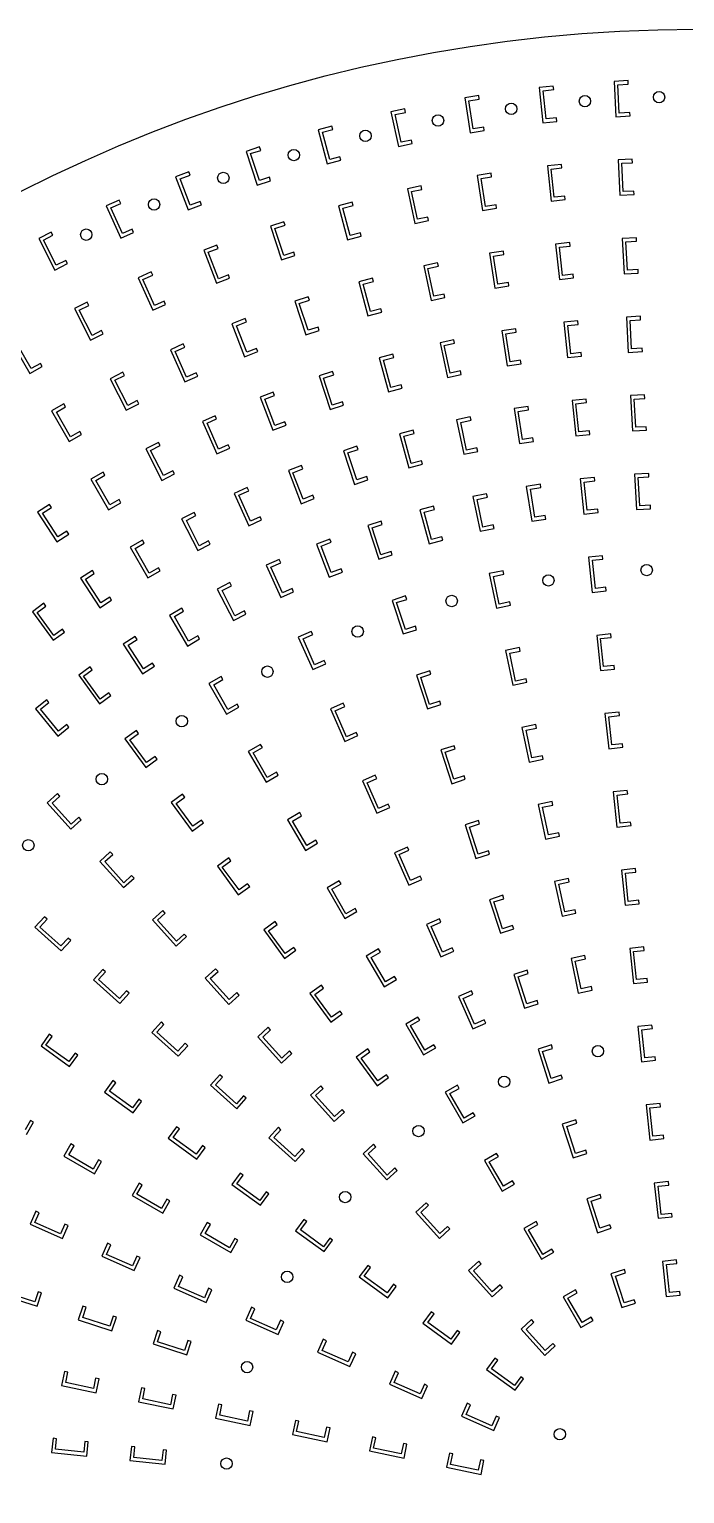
# Model space of a CAD drawing. Header units: inches. Extents: x 0.5 to 33.5, y 56.4 to 89.4.
# Drawn here: x 9.59 to 16.87, y 73.11 to 89.4 of the extents above; entities that cross this region are included whole.
import ezdxf

# ---------------------------------------------------------------- set-up
doc = ezdxf.new("R2010")
doc.units = ezdxf.units.IN
doc.layers.add('blue', color=5, linetype='CONTINUOUS')

msp = doc.modelspace()

# ---------------------------------------------------------------- linework, layer by layer
for p, q in [((15.411, 88.768), (15.255, 88.751)), ((15.416, 88.729), (15.411, 88.768)), ((16.244, 88.829), (16.087, 88.821)), ((16.087, 88.821), (16.107, 88.428)), ((16.128, 88.784), (16.246, 88.79)), ((16.145, 88.469), (16.128, 88.784)), ((16.246, 88.79), (16.244, 88.829)), ((14.583, 88.663), (14.428, 88.638)), ((14.428, 88.638), (14.489, 88.249)), ((14.473, 88.605), (14.589, 88.624)), ((14.522, 88.294), (14.473, 88.605)), ((14.589, 88.624), (14.583, 88.663)), ((15.255, 88.751), (15.296, 88.36)), ((15.298, 88.716), (15.416, 88.729)), ((15.331, 88.403), (15.298, 88.716)), ((13.761, 88.515), (13.607, 88.482)), ((13.607, 88.482), (13.689, 88.097)), ((13.654, 88.452), (13.77, 88.476)), ((13.72, 88.144), (13.654, 88.452)), ((13.77, 88.476), (13.761, 88.515)), ((16.107, 88.428), (16.265, 88.436)), ((16.263, 88.475), (16.145, 88.469)), ((16.265, 88.436), (16.263, 88.475)), ((12.949, 88.324), (12.797, 88.283)), ((12.797, 88.283), (12.898, 87.903)), ((12.845, 88.255), (12.959, 88.286)), ((12.959, 88.286), (12.949, 88.324)), ((14.489, 88.249), (14.645, 88.274)), ((14.639, 88.313), (14.522, 88.294)), ((14.645, 88.274), (14.639, 88.313)), ((15.296, 88.36), (15.453, 88.376)), ((15.448, 88.415), (15.331, 88.403)), ((15.453, 88.376), (15.448, 88.415)), ((12.926, 87.951), (12.845, 88.255)), ((13.689, 88.097), (13.843, 88.13)), ((13.835, 88.168), (13.72, 88.144)), ((13.843, 88.13), (13.835, 88.168)), ((12.147, 88.091), (11.997, 88.042)), ((11.997, 88.042), (12.119, 87.668)), ((12.047, 88.017), (12.159, 88.053)), ((12.144, 87.717), (12.047, 88.017)), ((12.159, 88.053), (12.147, 88.091)), ((13.04, 87.982), (12.926, 87.951)), ((13.051, 87.944), (13.04, 87.982)), ((16.29, 87.955), (16.133, 87.947)), ((16.133, 87.947), (16.153, 87.554)), ((16.292, 87.916), (16.29, 87.955)), ((11.359, 87.816), (11.212, 87.759)), ((11.373, 87.779), (11.359, 87.816)), ((12.898, 87.903), (13.051, 87.944)), ((14.72, 87.799), (14.564, 87.774)), ((14.726, 87.76), (14.72, 87.799)), ((15.503, 87.898), (15.346, 87.881)), ((15.346, 87.881), (15.387, 87.49)), ((15.39, 87.846), (15.507, 87.858)), ((15.422, 87.533), (15.39, 87.846)), ((15.507, 87.858), (15.503, 87.898)), ((16.174, 87.91), (16.292, 87.916)), ((16.19, 87.595), (16.174, 87.91)), ((11.212, 87.759), (11.353, 87.392)), ((11.263, 87.737), (11.373, 87.779)), ((11.375, 87.443), (11.263, 87.737)), ((12.119, 87.668), (12.269, 87.716)), ((12.257, 87.754), (12.144, 87.717)), ((12.269, 87.716), (12.257, 87.754)), ((13.943, 87.659), (13.789, 87.626)), ((13.789, 87.626), (13.871, 87.241)), ((13.836, 87.596), (13.952, 87.62)), ((13.952, 87.62), (13.943, 87.659)), ((14.564, 87.774), (14.626, 87.385)), ((14.61, 87.741), (14.726, 87.76)), ((14.659, 87.43), (14.61, 87.741)), ((10.586, 87.5), (10.442, 87.436)), ((10.494, 87.416), (10.602, 87.464)), ((10.602, 87.464), (10.586, 87.5)), ((11.486, 87.485), (11.375, 87.443)), ((11.5, 87.448), (11.486, 87.485)), ((13.175, 87.479), (13.023, 87.438)), ((13.185, 87.441), (13.175, 87.479)), ((13.902, 87.288), (13.836, 87.596)), ((15.387, 87.49), (15.544, 87.506)), ((15.54, 87.545), (15.422, 87.533)), ((15.544, 87.506), (15.54, 87.545)), ((16.153, 87.554), (16.31, 87.562)), ((16.308, 87.601), (16.19, 87.595)), ((16.31, 87.562), (16.308, 87.601)), ((10.442, 87.436), (10.602, 87.076)), ((10.622, 87.128), (10.494, 87.416)), ((11.353, 87.392), (11.5, 87.448)), ((13.023, 87.438), (13.125, 87.058)), ((13.071, 87.41), (13.185, 87.441)), ((13.153, 87.106), (13.071, 87.41)), ((14.017, 87.312), (13.902, 87.288)), ((14.025, 87.274), (14.017, 87.312)), ((14.626, 87.385), (14.782, 87.41)), ((14.775, 87.449), (14.659, 87.43)), ((14.782, 87.41), (14.775, 87.449)), ((9.83, 87.144), (9.69, 87.073)), ((9.848, 87.109), (9.83, 87.144)), ((10.602, 87.076), (10.746, 87.141)), ((10.73, 87.177), (10.622, 87.128)), ((10.746, 87.141), (10.73, 87.177)), ((12.417, 87.259), (12.268, 87.21)), ((12.268, 87.21), (12.389, 86.835)), ((12.317, 87.185), (12.43, 87.221)), ((12.415, 86.885), (12.317, 87.185)), ((12.43, 87.221), (12.417, 87.259)), ((13.267, 87.136), (13.153, 87.106)), ((13.277, 87.098), (13.267, 87.136)), ((13.871, 87.241), (14.025, 87.274)), ((9.69, 87.073), (9.869, 86.722)), ((9.743, 87.056), (9.848, 87.109)), ((9.886, 86.775), (9.743, 87.056)), ((11.672, 86.999), (11.525, 86.943)), ((11.686, 86.962), (11.672, 86.999)), ((13.125, 87.058), (13.277, 87.098)), ((15.594, 87.027), (15.438, 87.011)), ((15.438, 87.011), (15.479, 86.619)), ((15.481, 86.976), (15.598, 86.988)), ((15.514, 86.663), (15.481, 86.976)), ((15.598, 86.988), (15.594, 87.027)), ((16.336, 87.082), (16.178, 87.073)), ((16.178, 87.073), (16.199, 86.68)), ((16.22, 87.036), (16.338, 87.042)), ((16.236, 86.721), (16.22, 87.036)), ((16.338, 87.042), (16.336, 87.082)), ((9.991, 86.829), (9.886, 86.775)), ((10.009, 86.794), (9.991, 86.829)), ((11.525, 86.943), (11.666, 86.575)), ((11.576, 86.92), (11.686, 86.962)), ((11.689, 86.626), (11.576, 86.92)), ((12.389, 86.835), (12.539, 86.884)), ((12.527, 86.922), (12.415, 86.885)), ((12.539, 86.884), (12.527, 86.922)), ((14.857, 86.934), (14.701, 86.91)), ((14.701, 86.91), (14.763, 86.521)), ((14.746, 86.877), (14.863, 86.895)), ((14.796, 86.566), (14.746, 86.877)), ((14.863, 86.895), (14.857, 86.934)), ((9.869, 86.722), (10.009, 86.794)), ((10.942, 86.701), (10.798, 86.637)), ((10.85, 86.617), (10.958, 86.665)), ((10.958, 86.665), (10.942, 86.701)), ((11.799, 86.668), (11.689, 86.626)), ((11.813, 86.631), (11.799, 86.668)), ((14.125, 86.803), (13.971, 86.77)), ((13.971, 86.77), (14.053, 86.385)), ((14.018, 86.74), (14.134, 86.764)), ((14.083, 86.432), (14.018, 86.74)), ((14.134, 86.764), (14.125, 86.803)), ((15.631, 86.675), (15.514, 86.663)), ((15.635, 86.636), (15.631, 86.675)), ((16.199, 86.68), (16.356, 86.688)), ((16.354, 86.728), (16.236, 86.721)), ((16.356, 86.688), (16.354, 86.728)), ((10.798, 86.637), (10.958, 86.277)), ((10.978, 86.329), (10.85, 86.617)), ((11.666, 86.575), (11.813, 86.631)), ((13.402, 86.633), (13.25, 86.593)), ((13.25, 86.593), (13.351, 86.212)), ((13.298, 86.565), (13.412, 86.595)), ((13.379, 86.261), (13.298, 86.565)), ((13.412, 86.595), (13.402, 86.633)), ((14.763, 86.521), (14.918, 86.546)), ((14.912, 86.584), (14.796, 86.566)), ((14.918, 86.546), (14.912, 86.584)), ((15.479, 86.619), (15.635, 86.636)), ((10.228, 86.365), (10.087, 86.293)), ((10.14, 86.276), (10.246, 86.33)), ((10.246, 86.33), (10.228, 86.365)), ((10.958, 86.277), (11.102, 86.341)), ((11.086, 86.377), (10.978, 86.329)), ((11.102, 86.341), (11.086, 86.377)), ((12.688, 86.426), (12.538, 86.378)), ((12.538, 86.378), (12.66, 86.003)), ((12.588, 86.352), (12.7, 86.389)), ((12.685, 86.053), (12.588, 86.352)), ((12.7, 86.389), (12.688, 86.426)), ((14.053, 86.385), (14.207, 86.418)), ((14.199, 86.456), (14.083, 86.432)), ((14.207, 86.418), (14.199, 86.456)), ((10.087, 86.293), (10.266, 85.943)), ((10.283, 85.996), (10.14, 86.276)), ((11.986, 86.182), (11.839, 86.126)), ((12, 86.145), (11.986, 86.182)), ((13.351, 86.212), (13.504, 86.253)), ((13.493, 86.291), (13.379, 86.261)), ((13.504, 86.253), (13.493, 86.291)), ((15.686, 86.157), (15.529, 86.141)), ((15.69, 86.118), (15.686, 86.157)), ((16.381, 86.208), (16.224, 86.199)), ((16.224, 86.199), (16.245, 85.806)), ((16.266, 86.162), (16.383, 86.168)), ((16.282, 85.848), (16.266, 86.162)), ((16.383, 86.168), (16.381, 86.208)), ((10.266, 85.943), (10.406, 86.014)), ((10.389, 86.049), (10.283, 85.996)), ((10.406, 86.014), (10.389, 86.049)), ((11.839, 86.126), (11.98, 85.758)), ((11.89, 86.103), (12, 86.145)), ((12.003, 85.809), (11.89, 86.103)), ((12.66, 86.003), (12.809, 86.052)), ((12.797, 86.089), (12.685, 86.053)), ((12.809, 86.052), (12.797, 86.089)), ((14.994, 86.07), (14.838, 86.046)), ((14.838, 86.046), (14.9, 85.657)), ((14.883, 86.013), (15, 86.031)), ((14.933, 85.702), (14.883, 86.013)), ((15, 86.031), (14.994, 86.07)), ((15.529, 86.141), (15.57, 85.749)), ((15.572, 86.106), (15.69, 86.118)), ((15.605, 85.792), (15.572, 86.106)), ((9.396, 85.913), (9.593, 85.572)), ((9.607, 85.626), (9.45, 85.899)), ((11.298, 85.901), (11.154, 85.837)), ((11.154, 85.837), (11.314, 85.478)), ((11.206, 85.817), (11.314, 85.866)), ((11.314, 85.866), (11.298, 85.901)), ((12.113, 85.851), (12.003, 85.809)), ((12.127, 85.815), (12.113, 85.851)), ((14.307, 85.947), (14.153, 85.914)), ((14.153, 85.914), (14.235, 85.529)), ((14.2, 85.884), (14.315, 85.909)), ((14.265, 85.576), (14.2, 85.884)), ((14.315, 85.909), (14.307, 85.947)), ((16.4, 85.854), (16.282, 85.848)), ((16.402, 85.815), (16.4, 85.854)), ((9.709, 85.685), (9.607, 85.626)), ((9.729, 85.651), (9.709, 85.685)), ((11.334, 85.53), (11.206, 85.817)), ((11.98, 85.758), (12.127, 85.815)), ((13.628, 85.788), (13.476, 85.748)), ((13.476, 85.748), (13.578, 85.367)), ((13.524, 85.72), (13.638, 85.75)), ((13.606, 85.415), (13.524, 85.72)), ((13.638, 85.75), (13.628, 85.788)), ((14.9, 85.657), (15.055, 85.681)), ((15.049, 85.72), (14.933, 85.702)), ((15.055, 85.681), (15.049, 85.72)), ((15.57, 85.749), (15.727, 85.766)), ((15.723, 85.805), (15.605, 85.792)), ((15.727, 85.766), (15.723, 85.805)), ((16.245, 85.806), (16.402, 85.815)), ((9.593, 85.572), (9.729, 85.651)), ((10.625, 85.585), (10.485, 85.514)), ((10.485, 85.514), (10.663, 85.163)), ((10.538, 85.497), (10.643, 85.55)), ((10.643, 85.55), (10.625, 85.585)), ((11.314, 85.478), (11.458, 85.542)), ((11.442, 85.578), (11.334, 85.53)), ((11.458, 85.542), (11.442, 85.578)), ((12.958, 85.594), (12.808, 85.546)), ((12.808, 85.546), (12.93, 85.171)), ((12.858, 85.52), (12.97, 85.557)), ((12.955, 85.221), (12.858, 85.52)), ((12.97, 85.557), (12.958, 85.594)), ((14.235, 85.529), (14.389, 85.562)), ((14.381, 85.601), (14.265, 85.576)), ((14.389, 85.562), (14.381, 85.601)), ((10.681, 85.216), (10.538, 85.497)), ((12.299, 85.365), (12.152, 85.309)), ((12.313, 85.328), (12.299, 85.365)), ((13.578, 85.367), (13.73, 85.408)), ((13.72, 85.446), (13.606, 85.415)), ((13.73, 85.408), (13.72, 85.446)), ((9.97, 85.234), (9.833, 85.155)), ((9.887, 85.141), (9.989, 85.2)), ((9.989, 85.2), (9.97, 85.234)), ((10.663, 85.163), (10.804, 85.234)), ((10.786, 85.27), (10.681, 85.216)), ((10.804, 85.234), (10.786, 85.27)), ((12.152, 85.309), (12.293, 84.941)), ((12.203, 85.286), (12.313, 85.328)), ((12.316, 84.992), (12.203, 85.286)), ((12.93, 85.171), (13.08, 85.22)), ((13.068, 85.257), (12.955, 85.221)), ((13.08, 85.22), (13.068, 85.257)), ((15.131, 85.206), (14.975, 85.181)), ((14.975, 85.181), (15.037, 84.792)), ((15.137, 85.167), (15.131, 85.206)), ((15.777, 85.287), (15.621, 85.27)), ((15.621, 85.27), (15.662, 84.879)), ((15.664, 85.235), (15.781, 85.248)), ((15.697, 84.922), (15.664, 85.235)), ((15.781, 85.248), (15.777, 85.287)), ((16.427, 85.334), (16.27, 85.326)), ((16.27, 85.326), (16.291, 84.933)), ((16.311, 85.288), (16.429, 85.295)), ((16.328, 84.974), (16.311, 85.288)), ((16.429, 85.295), (16.427, 85.334)), ((9.833, 85.155), (10.03, 84.815)), ((10.045, 84.868), (9.887, 85.141)), ((11.653, 85.102), (11.51, 85.038)), ((11.51, 85.038), (11.67, 84.678)), ((11.562, 85.018), (11.669, 85.066)), ((11.69, 84.73), (11.562, 85.018)), ((11.669, 85.066), (11.653, 85.102)), ((12.426, 85.034), (12.316, 84.992)), ((12.44, 84.998), (12.426, 85.034)), ((14.489, 85.091), (14.335, 85.058)), ((14.335, 85.058), (14.417, 84.673)), ((14.382, 85.028), (14.497, 85.053)), ((14.447, 84.72), (14.382, 85.028)), ((14.497, 85.053), (14.489, 85.091)), ((15.02, 85.149), (15.137, 85.167)), ((15.069, 84.837), (15.02, 85.149)), ((10.03, 84.815), (10.167, 84.893)), ((10.147, 84.927), (10.045, 84.868)), ((10.167, 84.893), (10.147, 84.927)), ((12.293, 84.941), (12.44, 84.998)), ((13.855, 84.943), (13.702, 84.902)), ((13.702, 84.902), (13.804, 84.522)), ((13.751, 84.875), (13.865, 84.905)), ((13.832, 84.57), (13.751, 84.875)), ((13.865, 84.905), (13.855, 84.943)), ((15.186, 84.856), (15.069, 84.837)), ((15.192, 84.817), (15.186, 84.856)), ((15.662, 84.879), (15.818, 84.895)), ((15.814, 84.935), (15.697, 84.922)), ((15.818, 84.895), (15.814, 84.935)), ((16.291, 84.933), (16.448, 84.941)), ((16.446, 84.98), (16.328, 84.974)), ((16.448, 84.941), (16.446, 84.98)), ((11.022, 84.806), (10.882, 84.734)), ((10.882, 84.734), (11.061, 84.383)), ((10.935, 84.717), (11.04, 84.771)), ((11.078, 84.436), (10.935, 84.717)), ((11.04, 84.771), (11.022, 84.806)), ((11.67, 84.678), (11.814, 84.742)), ((11.798, 84.778), (11.69, 84.73)), ((11.814, 84.742), (11.798, 84.778)), ((13.229, 84.762), (13.079, 84.713)), ((13.079, 84.713), (13.2, 84.339)), ((13.128, 84.688), (13.241, 84.725)), ((13.226, 84.389), (13.128, 84.688)), ((13.241, 84.725), (13.229, 84.762)), ((14.417, 84.673), (14.571, 84.706)), ((14.563, 84.745), (14.447, 84.72)), ((14.571, 84.706), (14.563, 84.745)), ((15.037, 84.792), (15.192, 84.817)), ((12.613, 84.548), (12.466, 84.492)), ((12.627, 84.512), (12.613, 84.548)), ((13.804, 84.522), (13.956, 84.563)), ((13.946, 84.601), (13.832, 84.57)), ((13.956, 84.563), (13.946, 84.601)), ((10.407, 84.476), (10.271, 84.398)), ((10.271, 84.398), (10.468, 84.057)), ((10.325, 84.383), (10.427, 84.442)), ((10.482, 84.111), (10.325, 84.383)), ((10.427, 84.442), (10.407, 84.476)), ((11.061, 84.383), (11.201, 84.455)), ((11.183, 84.49), (11.078, 84.436)), ((11.201, 84.455), (11.183, 84.49)), ((12.466, 84.492), (12.607, 84.124)), ((12.517, 84.469), (12.627, 84.512)), ((12.63, 84.175), (12.517, 84.469)), ((13.2, 84.339), (13.35, 84.388)), ((13.338, 84.425), (13.226, 84.389)), ((13.35, 84.388), (13.338, 84.425)), ((15.869, 84.417), (15.712, 84.4)), ((15.712, 84.4), (15.753, 84.009)), ((15.755, 84.365), (15.873, 84.378)), ((15.788, 84.052), (15.755, 84.365)), ((15.873, 84.378), (15.869, 84.417)), ((16.473, 84.46), (16.316, 84.452)), ((16.316, 84.452), (16.336, 84.059)), ((16.357, 84.415), (16.475, 84.421)), ((16.374, 84.1), (16.357, 84.415)), ((16.475, 84.421), (16.473, 84.46)), ((12.009, 84.303), (11.865, 84.239)), ((11.865, 84.239), (12.026, 83.879)), ((11.917, 84.219), (12.025, 84.267)), ((12.046, 83.931), (11.917, 84.219)), ((12.025, 84.267), (12.009, 84.303)), ((12.74, 84.218), (12.63, 84.175)), ((12.754, 84.181), (12.74, 84.218)), ((14.671, 84.235), (14.517, 84.203)), ((14.517, 84.203), (14.599, 83.818)), ((14.679, 84.197), (14.671, 84.235)), ((15.268, 84.342), (15.112, 84.317)), ((15.112, 84.317), (15.174, 83.928)), ((15.157, 84.284), (15.274, 84.303)), ((15.206, 83.973), (15.157, 84.284)), ((15.274, 84.303), (15.268, 84.342)), ((9.81, 84.116), (9.678, 84.03)), ((9.733, 84.018), (9.832, 84.083)), ((9.832, 84.083), (9.81, 84.116)), ((10.468, 84.057), (10.604, 84.135)), ((10.584, 84.17), (10.482, 84.111)), ((10.604, 84.135), (10.584, 84.17)), ((12.607, 84.124), (12.754, 84.181)), ((14.081, 84.098), (13.929, 84.057)), ((13.929, 84.057), (14.031, 83.677)), ((13.977, 84.029), (14.091, 84.06)), ((14.091, 84.06), (14.081, 84.098)), ((14.564, 84.172), (14.679, 84.197)), ((14.629, 83.864), (14.564, 84.172)), ((15.906, 84.064), (15.788, 84.052)), ((15.91, 84.025), (15.906, 84.064)), ((16.336, 84.059), (16.494, 84.067)), ((16.492, 84.106), (16.374, 84.1)), ((16.494, 84.067), (16.492, 84.106)), ((9.678, 84.03), (9.893, 83.7)), ((9.904, 83.754), (9.733, 84.018)), ((11.419, 84.026), (11.279, 83.954)), ((11.279, 83.954), (11.458, 83.604)), ((11.332, 83.937), (11.437, 83.991)), ((11.475, 83.657), (11.332, 83.937)), ((11.437, 83.991), (11.419, 84.026)), ((12.026, 83.879), (12.169, 83.943)), ((12.153, 83.979), (12.046, 83.931)), ((12.169, 83.943), (12.153, 83.979)), ((13.499, 83.93), (13.349, 83.881)), ((13.349, 83.881), (13.471, 83.507)), ((13.399, 83.856), (13.511, 83.892)), ((13.511, 83.892), (13.499, 83.93)), ((14.059, 83.725), (13.977, 84.029)), ((14.745, 83.889), (14.629, 83.864)), ((14.753, 83.85), (14.745, 83.889)), ((15.174, 83.928), (15.329, 83.953)), ((15.323, 83.992), (15.206, 83.973)), ((15.329, 83.953), (15.323, 83.992)), ((15.753, 84.009), (15.91, 84.025)), ((9.893, 83.7), (10.025, 83.785)), ((10.003, 83.818), (9.904, 83.754)), ((10.025, 83.785), (10.003, 83.818)), ((10.845, 83.719), (10.708, 83.64)), ((10.864, 83.685), (10.845, 83.719)), ((12.927, 83.731), (12.78, 83.675)), ((12.941, 83.695), (12.927, 83.731)), ((13.496, 83.556), (13.399, 83.856)), ((14.031, 83.677), (14.183, 83.718)), ((14.173, 83.756), (14.059, 83.725)), ((14.183, 83.718), (14.173, 83.756)), ((14.599, 83.818), (14.753, 83.85)), ((10.708, 83.64), (10.905, 83.299)), ((10.762, 83.626), (10.864, 83.685)), ((10.92, 83.353), (10.762, 83.626)), ((11.458, 83.604), (11.598, 83.675)), ((11.58, 83.71), (11.475, 83.657)), ((11.598, 83.675), (11.58, 83.71)), ((12.78, 83.675), (12.921, 83.307)), ((12.83, 83.652), (12.941, 83.695)), ((12.943, 83.358), (12.83, 83.652)), ((13.471, 83.507), (13.621, 83.555)), ((13.608, 83.593), (13.496, 83.556)), ((13.621, 83.555), (13.608, 83.593)), ((11.022, 83.412), (10.92, 83.353)), ((11.042, 83.378), (11.022, 83.412)), ((12.365, 83.503), (12.221, 83.439)), ((12.221, 83.439), (12.382, 83.08)), ((12.273, 83.419), (12.381, 83.467)), ((12.401, 83.132), (12.273, 83.419)), ((12.381, 83.467), (12.365, 83.503)), ((13.054, 83.401), (12.943, 83.358)), ((13.068, 83.364), (13.054, 83.401)), ((15.96, 83.546), (15.804, 83.53)), ((15.804, 83.53), (15.845, 83.138)), ((15.847, 83.495), (15.964, 83.507)), ((15.88, 83.182), (15.847, 83.495)), ((15.964, 83.507), (15.96, 83.546)), ((10.287, 83.382), (10.155, 83.296)), ((10.155, 83.296), (10.369, 82.966)), ((10.209, 83.284), (10.308, 83.349)), ((10.381, 83.02), (10.209, 83.284)), ((10.308, 83.349), (10.287, 83.382)), ((10.905, 83.299), (11.042, 83.378)), ((11.817, 83.246), (11.676, 83.175)), ((11.835, 83.211), (11.817, 83.246)), ((12.921, 83.307), (13.068, 83.364)), ((14.853, 83.379), (14.699, 83.347)), ((14.699, 83.347), (14.781, 82.962)), ((14.746, 83.316), (14.861, 83.341)), ((14.811, 83.008), (14.746, 83.316)), ((14.861, 83.341), (14.853, 83.379)), ((10.48, 83.085), (10.381, 83.02)), ((10.501, 83.052), (10.48, 83.085)), ((11.676, 83.175), (11.855, 82.824)), ((11.729, 83.158), (11.835, 83.211)), ((11.872, 82.877), (11.729, 83.158)), ((12.382, 83.08), (12.525, 83.144)), ((12.509, 83.18), (12.401, 83.132)), ((12.525, 83.144), (12.509, 83.18)), ((13.769, 83.098), (13.62, 83.049)), ((13.669, 83.024), (13.782, 83.06)), ((13.782, 83.06), (13.769, 83.098)), ((15.845, 83.138), (16.001, 83.155)), ((15.997, 83.194), (15.88, 83.182)), ((16.001, 83.155), (15.997, 83.194)), ((9.748, 83.016), (9.62, 82.923)), ((9.62, 82.923), (9.852, 82.605)), ((9.675, 82.915), (9.771, 82.984)), ((9.86, 82.66), (9.675, 82.915)), ((9.771, 82.984), (9.748, 83.016)), ((10.369, 82.966), (10.501, 83.052)), ((11.282, 82.961), (11.146, 82.882)), ((11.2, 82.868), (11.302, 82.927)), ((11.302, 82.927), (11.282, 82.961)), ((11.978, 82.931), (11.872, 82.877)), ((11.995, 82.896), (11.978, 82.931)), ((13.62, 83.049), (13.741, 82.675)), ((13.767, 82.724), (13.669, 83.024)), ((14.781, 82.962), (14.935, 82.994)), ((14.927, 83.033), (14.811, 83.008)), ((14.935, 82.994), (14.927, 83.033)), ((11.146, 82.882), (11.343, 82.541)), ((11.357, 82.595), (11.2, 82.868)), ((11.855, 82.824), (11.995, 82.896)), ((13.879, 82.761), (13.767, 82.724)), ((13.891, 82.723), (13.879, 82.761)), ((9.852, 82.605), (9.979, 82.697)), ((9.956, 82.729), (9.86, 82.66)), ((9.979, 82.697), (9.956, 82.729)), ((10.764, 82.648), (10.631, 82.562)), ((10.686, 82.551), (10.785, 82.615)), ((10.785, 82.615), (10.764, 82.648)), ((11.343, 82.541), (11.479, 82.62)), ((11.459, 82.654), (11.357, 82.595)), ((11.479, 82.62), (11.459, 82.654)), ((12.721, 82.704), (12.577, 82.64)), ((12.577, 82.64), (12.737, 82.28)), ((12.629, 82.62), (12.737, 82.668)), ((12.757, 82.332), (12.629, 82.62)), ((12.737, 82.668), (12.721, 82.704)), ((13.741, 82.675), (13.891, 82.723)), ((16.052, 82.676), (15.895, 82.66)), ((15.895, 82.66), (15.936, 82.268)), ((15.938, 82.625), (16.056, 82.637)), ((15.971, 82.312), (15.938, 82.625)), ((16.056, 82.637), (16.052, 82.676)), ((10.631, 82.562), (10.846, 82.232)), ((10.857, 82.286), (10.686, 82.551)), ((15.035, 82.524), (14.881, 82.491)), ((14.881, 82.491), (14.963, 82.106)), ((14.928, 82.461), (15.043, 82.485)), ((14.993, 82.152), (14.928, 82.461)), ((15.043, 82.485), (15.035, 82.524)), ((10.262, 82.308), (10.135, 82.216)), ((10.19, 82.207), (10.285, 82.276)), ((10.285, 82.276), (10.262, 82.308)), ((10.846, 82.232), (10.978, 82.318)), ((10.957, 82.351), (10.857, 82.286)), ((10.978, 82.318), (10.957, 82.351)), ((12.737, 82.28), (12.881, 82.344)), ((12.865, 82.38), (12.757, 82.332)), ((12.881, 82.344), (12.865, 82.38)), ((14.04, 82.265), (13.89, 82.217)), ((14.052, 82.228), (14.04, 82.265)), ((15.936, 82.268), (16.093, 82.285)), ((16.089, 82.324), (15.971, 82.312)), ((16.093, 82.285), (16.089, 82.324)), ((10.135, 82.216), (10.366, 81.897)), ((10.375, 81.952), (10.19, 82.207)), ((11.72, 82.203), (11.583, 82.124)), ((11.583, 82.124), (11.78, 81.783)), ((11.637, 82.11), (11.739, 82.169)), ((11.795, 81.837), (11.637, 82.11)), ((11.739, 82.169), (11.72, 82.203)), ((13.89, 82.217), (14.012, 81.842)), ((13.94, 82.192), (14.052, 82.228)), ((14.037, 81.892), (13.94, 82.192)), ((14.963, 82.106), (15.117, 82.138)), ((15.109, 82.177), (14.993, 82.152)), ((15.117, 82.138), (15.109, 82.177)), ((9.779, 81.943), (9.656, 81.843)), ((9.804, 81.912), (9.779, 81.943)), ((10.366, 81.897), (10.493, 81.99)), ((10.47, 82.021), (10.375, 81.952)), ((10.493, 81.99), (10.47, 82.021)), ((14.149, 81.928), (14.037, 81.892)), ((14.161, 81.891), (14.149, 81.928)), ((9.656, 81.843), (9.904, 81.538)), ((9.712, 81.838), (9.804, 81.912)), ((9.91, 81.593), (9.712, 81.838)), ((11.78, 81.783), (11.917, 81.862)), ((11.897, 81.896), (11.795, 81.837)), ((11.917, 81.862), (11.897, 81.896)), ((13.077, 81.905), (12.933, 81.841)), ((12.933, 81.841), (13.093, 81.481)), ((12.985, 81.821), (13.093, 81.869)), ((13.113, 81.533), (12.985, 81.821)), ((13.093, 81.869), (13.077, 81.905)), ((14.012, 81.842), (14.161, 81.891)), ((16.143, 81.806), (15.986, 81.79)), ((15.986, 81.79), (16.028, 81.398)), ((16.03, 81.755), (16.147, 81.767)), ((16.147, 81.767), (16.143, 81.806)), ((9.904, 81.538), (10.027, 81.637)), ((10.002, 81.667), (9.91, 81.593)), ((10.027, 81.637), (10.002, 81.667)), ((10.776, 81.6), (10.649, 81.508)), ((10.799, 81.568), (10.776, 81.6)), ((15.217, 81.668), (15.063, 81.635)), ((15.063, 81.635), (15.145, 81.25)), ((15.11, 81.605), (15.225, 81.629)), ((15.175, 81.297), (15.11, 81.605)), ((15.225, 81.629), (15.217, 81.668)), ((16.063, 81.441), (16.03, 81.755)), ((10.649, 81.508), (10.88, 81.189)), ((10.704, 81.499), (10.799, 81.568)), ((10.889, 81.244), (10.704, 81.499)), ((12.157, 81.445), (12.021, 81.367)), ((12.177, 81.411), (12.157, 81.445)), ((13.093, 81.481), (13.237, 81.545)), ((13.221, 81.581), (13.113, 81.533)), ((13.237, 81.545), (13.221, 81.581)), ((14.31, 81.433), (14.16, 81.385)), ((14.322, 81.396), (14.31, 81.433)), ((16.18, 81.454), (16.063, 81.441)), ((16.184, 81.415), (16.18, 81.454)), ((10.88, 81.189), (11.008, 81.282)), ((10.985, 81.314), (10.889, 81.244)), ((11.008, 81.282), (10.985, 81.314)), ((12.021, 81.367), (12.218, 81.026)), ((12.075, 81.352), (12.177, 81.411)), ((12.232, 81.079), (12.075, 81.352)), ((14.16, 81.385), (14.282, 81.01)), ((14.21, 81.359), (14.322, 81.396)), ((14.307, 81.06), (14.21, 81.359)), ((15.145, 81.25), (15.299, 81.283)), ((15.291, 81.321), (15.175, 81.297)), ((15.299, 81.283), (15.291, 81.321)), ((16.028, 81.398), (16.184, 81.415)), ((12.334, 81.138), (12.232, 81.079)), ((12.354, 81.104), (12.334, 81.138)), ((13.433, 81.105), (13.289, 81.041)), ((13.449, 81.069), (13.433, 81.105)), ((12.218, 81.026), (12.354, 81.104)), ((13.289, 81.041), (13.449, 80.682)), ((13.341, 81.021), (13.449, 81.069)), ((13.469, 80.734), (13.341, 81.021)), ((14.282, 81.01), (14.432, 81.059)), ((14.42, 81.096), (14.307, 81.06)), ((14.432, 81.059), (14.42, 81.096)), ((9.901, 80.902), (9.784, 80.797)), ((9.784, 80.797), (10.047, 80.504)), ((9.839, 80.794), (9.927, 80.873)), ((10.05, 80.56), (9.839, 80.794)), ((9.927, 80.873), (9.901, 80.902)), ((11.291, 80.892), (11.163, 80.8)), ((11.163, 80.8), (11.395, 80.481)), ((11.218, 80.791), (11.314, 80.86)), ((11.403, 80.536), (11.218, 80.791)), ((11.314, 80.86), (11.291, 80.892)), ((13.577, 80.782), (13.469, 80.734)), ((13.593, 80.746), (13.577, 80.782)), ((15.399, 80.812), (15.245, 80.779)), ((15.407, 80.773), (15.399, 80.812)), ((16.235, 80.936), (16.078, 80.919)), ((16.078, 80.919), (16.119, 80.528)), ((16.121, 80.884), (16.239, 80.897)), ((16.154, 80.571), (16.121, 80.884)), ((16.239, 80.897), (16.235, 80.936)), ((10.138, 80.639), (10.05, 80.56)), ((10.164, 80.609), (10.138, 80.639)), ((12.595, 80.688), (12.458, 80.609)), ((12.512, 80.594), (12.614, 80.653)), ((12.614, 80.653), (12.595, 80.688)), ((13.449, 80.682), (13.593, 80.746)), ((15.245, 80.779), (15.327, 80.394)), ((15.291, 80.749), (15.407, 80.773)), ((15.357, 80.441), (15.291, 80.749)), ((10.047, 80.504), (10.164, 80.609)), ((11.395, 80.481), (11.522, 80.574)), ((11.499, 80.606), (11.403, 80.536)), ((11.522, 80.574), (11.499, 80.606)), ((12.458, 80.609), (12.655, 80.268)), ((12.67, 80.322), (12.512, 80.594)), ((14.581, 80.601), (14.431, 80.552)), ((14.431, 80.552), (14.552, 80.178)), ((14.48, 80.527), (14.593, 80.564)), ((14.578, 80.228), (14.48, 80.527)), ((14.593, 80.564), (14.581, 80.601)), ((15.472, 80.465), (15.357, 80.441)), ((15.481, 80.427), (15.472, 80.465)), ((16.119, 80.528), (16.276, 80.544)), ((16.272, 80.583), (16.154, 80.571)), ((16.276, 80.544), (16.272, 80.583)), ((12.655, 80.268), (12.792, 80.347)), ((12.772, 80.381), (12.67, 80.322)), ((12.792, 80.347), (12.772, 80.381)), ((13.789, 80.306), (13.645, 80.242)), ((13.805, 80.27), (13.789, 80.306)), ((15.327, 80.394), (15.481, 80.427)), ((10.486, 80.252), (10.369, 80.146)), ((10.369, 80.146), (10.633, 79.854)), ((10.425, 80.143), (10.513, 80.222)), ((10.636, 79.909), (10.425, 80.143)), ((10.513, 80.222), (10.486, 80.252)), ((11.805, 80.184), (11.677, 80.092)), ((11.732, 80.083), (11.828, 80.153)), ((11.828, 80.153), (11.805, 80.184)), ((13.645, 80.242), (13.805, 79.882)), ((13.697, 80.222), (13.805, 80.27)), ((13.825, 79.934), (13.697, 80.222)), ((14.552, 80.178), (14.702, 80.227)), ((14.69, 80.264), (14.578, 80.228)), ((14.702, 80.227), (14.69, 80.264)), ((10.724, 79.988), (10.636, 79.909)), ((10.75, 79.959), (10.724, 79.988)), ((11.677, 80.092), (11.909, 79.773)), ((11.918, 79.828), (11.732, 80.083)), ((13.933, 79.982), (13.825, 79.934)), ((13.949, 79.946), (13.933, 79.982)), ((16.326, 80.066), (16.169, 80.049)), ((16.169, 80.049), (16.211, 79.658)), ((16.213, 80.014), (16.33, 80.027)), ((16.246, 79.701), (16.213, 80.014)), ((16.33, 80.027), (16.326, 80.066)), ((10.633, 79.854), (10.75, 79.959)), ((11.909, 79.773), (12.036, 79.866)), ((12.013, 79.898), (11.918, 79.828)), ((12.036, 79.866), (12.013, 79.898)), ((13.032, 79.93), (12.896, 79.851)), ((12.896, 79.851), (13.093, 79.51)), ((12.95, 79.837), (13.052, 79.896)), ((13.107, 79.564), (12.95, 79.837)), ((13.052, 79.896), (13.032, 79.93)), ((13.805, 79.882), (13.949, 79.946)), ((15.581, 79.956), (15.427, 79.923)), ((15.427, 79.923), (15.509, 79.538)), ((15.473, 79.893), (15.589, 79.917)), ((15.539, 79.585), (15.473, 79.893)), ((15.589, 79.917), (15.581, 79.956)), ((14.851, 79.769), (14.701, 79.72)), ((14.701, 79.72), (14.823, 79.346)), ((14.751, 79.695), (14.863, 79.731)), ((14.848, 79.395), (14.751, 79.695)), ((14.863, 79.731), (14.851, 79.769)), ((16.211, 79.658), (16.367, 79.674)), ((16.363, 79.713), (16.246, 79.701)), ((16.367, 79.674), (16.363, 79.713)), ((9.754, 79.531), (9.648, 79.414)), ((9.704, 79.416), (9.783, 79.504)), ((9.783, 79.504), (9.754, 79.531)), ((11.072, 79.601), (10.955, 79.496)), ((10.955, 79.496), (11.218, 79.204)), ((11.01, 79.493), (11.098, 79.572)), ((11.221, 79.259), (11.01, 79.493)), ((11.098, 79.572), (11.072, 79.601)), ((12.319, 79.477), (12.192, 79.384)), ((12.342, 79.445), (12.319, 79.477)), ((13.093, 79.51), (13.229, 79.589)), ((13.209, 79.623), (13.107, 79.564)), ((13.229, 79.589), (13.209, 79.623)), ((14.145, 79.507), (14.001, 79.443)), ((14.161, 79.471), (14.145, 79.507)), ((15.509, 79.538), (15.663, 79.571)), ((15.654, 79.609), (15.539, 79.585)), ((15.663, 79.571), (15.654, 79.609)), ((9.648, 79.414), (9.941, 79.15)), ((9.938, 79.206), (9.704, 79.416)), ((11.309, 79.338), (11.221, 79.259)), ((11.335, 79.309), (11.309, 79.338)), ((12.192, 79.384), (12.423, 79.065)), ((12.247, 79.375), (12.342, 79.445)), ((12.432, 79.12), (12.247, 79.375)), ((14.001, 79.443), (14.161, 79.083)), ((14.053, 79.423), (14.161, 79.471)), ((14.181, 79.135), (14.053, 79.423)), ((14.823, 79.346), (14.973, 79.395)), ((14.96, 79.432), (14.848, 79.395)), ((14.973, 79.395), (14.96, 79.432)), ((10.017, 79.294), (9.938, 79.206)), ((9.941, 79.15), (10.046, 79.267)), ((10.046, 79.267), (10.017, 79.294)), ((11.218, 79.204), (11.335, 79.309)), ((12.423, 79.065), (12.551, 79.158)), ((12.527, 79.19), (12.432, 79.12)), ((12.551, 79.158), (12.527, 79.19)), ((13.47, 79.172), (13.333, 79.093)), ((13.489, 79.138), (13.47, 79.172)), ((14.289, 79.183), (14.181, 79.135)), ((14.305, 79.147), (14.289, 79.183)), ((16.417, 79.195), (16.261, 79.179)), ((16.261, 79.179), (16.302, 78.787)), ((16.304, 79.144), (16.422, 79.156)), ((16.422, 79.156), (16.417, 79.195)), ((13.333, 79.093), (13.53, 78.752)), ((13.387, 79.079), (13.489, 79.138)), ((13.545, 78.806), (13.387, 79.079)), ((14.161, 79.083), (14.305, 79.147)), ((15.763, 79.1), (15.609, 79.067)), ((15.609, 79.067), (15.69, 78.682)), ((15.655, 79.037), (15.771, 79.062)), ((15.721, 78.729), (15.655, 79.037)), ((15.771, 79.062), (15.763, 79.1)), ((16.337, 78.831), (16.304, 79.144)), ((10.404, 78.945), (10.299, 78.828)), ((10.299, 78.828), (10.591, 78.565)), ((10.354, 78.831), (10.433, 78.919)), ((10.588, 78.62), (10.354, 78.831)), ((10.433, 78.919), (10.404, 78.945)), ((11.657, 78.951), (11.54, 78.846)), ((11.54, 78.846), (11.804, 78.553)), ((11.596, 78.843), (11.684, 78.922)), ((11.807, 78.609), (11.596, 78.843)), ((11.684, 78.922), (11.657, 78.951)), ((13.53, 78.752), (13.667, 78.831)), ((13.647, 78.865), (13.545, 78.806)), ((13.667, 78.831), (13.647, 78.865)), ((15.121, 78.937), (14.972, 78.888)), ((14.972, 78.888), (15.093, 78.514)), ((15.021, 78.863), (15.133, 78.899)), ((15.118, 78.563), (15.021, 78.863)), ((15.133, 78.899), (15.121, 78.937)), ((16.455, 78.843), (16.337, 78.831)), ((16.459, 78.804), (16.455, 78.843)), ((10.667, 78.708), (10.588, 78.62)), ((10.591, 78.565), (10.696, 78.682)), ((10.696, 78.682), (10.667, 78.708)), ((11.894, 78.688), (11.807, 78.609)), ((11.921, 78.659), (11.894, 78.688)), ((12.833, 78.769), (12.706, 78.676)), ((12.706, 78.676), (12.938, 78.358)), ((12.761, 78.667), (12.857, 78.737)), ((12.946, 78.413), (12.761, 78.667)), ((12.857, 78.737), (12.833, 78.769)), ((14.501, 78.707), (14.357, 78.643)), ((14.409, 78.623), (14.517, 78.671)), ((14.517, 78.671), (14.501, 78.707)), ((15.69, 78.682), (15.844, 78.715)), ((15.836, 78.753), (15.721, 78.729)), ((15.844, 78.715), (15.836, 78.753)), ((16.302, 78.787), (16.459, 78.804)), ((11.804, 78.553), (11.921, 78.659)), ((14.357, 78.643), (14.517, 78.284)), ((14.537, 78.336), (14.409, 78.623)), ((15.093, 78.514), (15.243, 78.562)), ((15.231, 78.6), (15.118, 78.563)), ((15.243, 78.562), (15.231, 78.6)), ((11.054, 78.36), (10.949, 78.243)), ((11.083, 78.333), (11.054, 78.36)), ((12.938, 78.358), (13.065, 78.45)), ((13.042, 78.482), (12.946, 78.413)), ((13.065, 78.45), (13.042, 78.482)), ((13.907, 78.414), (13.771, 78.336)), ((13.825, 78.321), (13.927, 78.38)), ((13.927, 78.38), (13.907, 78.414)), ((14.517, 78.284), (14.661, 78.348)), ((14.645, 78.384), (14.537, 78.336)), ((14.661, 78.348), (14.645, 78.384)), ((9.808, 78.223), (9.716, 78.095)), ((9.771, 78.104), (9.84, 78.199)), ((9.84, 78.199), (9.808, 78.223)), ((10.949, 78.243), (11.241, 77.979)), ((11.004, 78.246), (11.083, 78.333)), ((11.238, 78.035), (11.004, 78.246)), ((12.243, 78.301), (12.126, 78.196)), ((12.126, 78.196), (12.389, 77.903)), ((12.181, 78.193), (12.269, 78.272)), ((12.392, 77.959), (12.181, 78.193)), ((12.269, 78.272), (12.243, 78.301)), ((13.771, 78.336), (13.968, 77.995)), ((13.982, 78.048), (13.825, 78.321)), ((16.509, 78.325), (16.352, 78.309)), ((16.352, 78.309), (16.393, 77.917)), ((16.396, 78.274), (16.513, 78.286)), ((16.429, 77.961), (16.396, 78.274)), ((16.513, 78.286), (16.509, 78.325)), ((9.716, 78.095), (10.034, 77.864)), ((10.025, 77.919), (9.771, 78.104)), ((10.095, 78.014), (10.025, 77.919)), ((10.127, 77.991), (10.095, 78.014)), ((11.317, 78.123), (11.238, 78.035)), ((11.241, 77.979), (11.347, 78.096)), ((11.347, 78.096), (11.317, 78.123)), ((12.48, 78.038), (12.392, 77.959)), ((12.506, 78.008), (12.48, 78.038)), ((13.348, 78.061), (13.22, 77.968)), ((13.275, 77.959), (13.371, 78.029)), ((13.371, 78.029), (13.348, 78.061)), ((13.968, 77.995), (14.104, 78.073)), ((14.084, 78.107), (13.982, 78.048)), ((14.104, 78.073), (14.084, 78.107)), ((15.392, 78.105), (15.242, 78.056)), ((15.242, 78.056), (15.364, 77.681)), ((15.292, 78.031), (15.404, 78.067)), ((15.389, 77.731), (15.292, 78.031)), ((15.404, 78.067), (15.392, 78.105)), ((10.034, 77.864), (10.127, 77.991)), ((12.389, 77.903), (12.506, 78.008)), ((13.22, 77.968), (13.452, 77.65)), ((13.461, 77.705), (13.275, 77.959)), ((16.393, 77.917), (16.55, 77.934)), ((16.546, 77.973), (16.429, 77.961)), ((16.55, 77.934), (16.546, 77.973)), ((10.516, 77.708), (10.423, 77.581)), ((10.478, 77.59), (10.548, 77.685)), ((10.548, 77.685), (10.516, 77.708)), ((11.704, 77.774), (11.599, 77.657)), ((11.655, 77.66), (11.734, 77.748)), ((11.734, 77.748), (11.704, 77.774)), ((13.452, 77.65), (13.579, 77.742)), ((13.556, 77.774), (13.461, 77.705)), ((13.579, 77.742), (13.556, 77.774)), ((15.364, 77.681), (15.513, 77.73)), ((15.501, 77.768), (15.389, 77.731)), ((15.513, 77.73), (15.501, 77.768)), ((10.423, 77.581), (10.742, 77.349)), ((10.733, 77.404), (10.478, 77.59)), ((11.599, 77.657), (11.892, 77.394)), ((11.889, 77.449), (11.655, 77.66)), ((11.968, 77.537), (11.889, 77.449)), ((11.997, 77.511), (11.968, 77.537)), ((12.828, 77.651), (12.711, 77.545)), ((12.711, 77.545), (12.975, 77.253)), ((12.767, 77.542), (12.855, 77.621)), ((12.978, 77.308), (12.767, 77.542)), ((12.855, 77.621), (12.828, 77.651)), ((14.345, 77.656), (14.208, 77.578)), ((14.208, 77.578), (14.405, 77.237)), ((14.262, 77.563), (14.364, 77.622)), ((14.42, 77.291), (14.262, 77.563)), ((14.364, 77.622), (14.345, 77.656)), ((10.803, 77.5), (10.733, 77.404)), ((10.742, 77.349), (10.835, 77.477)), ((10.835, 77.477), (10.803, 77.5)), ((11.892, 77.394), (11.997, 77.511)), ((13.065, 77.387), (12.978, 77.308)), ((13.092, 77.358), (13.065, 77.387)), ((16.6, 77.455), (16.444, 77.439)), ((16.444, 77.439), (16.485, 77.047)), ((16.487, 77.404), (16.605, 77.416)), ((16.52, 77.09), (16.487, 77.404)), ((16.605, 77.416), (16.6, 77.455)), ((9.598, 77.264), (9.539, 77.162)), ((9.553, 77.108), (9.632, 77.245)), ((9.632, 77.245), (9.598, 77.264)), ((12.975, 77.253), (13.092, 77.358)), ((14.405, 77.237), (14.542, 77.316)), ((14.522, 77.35), (14.42, 77.291)), ((14.542, 77.316), (14.522, 77.35)), ((15.662, 77.272), (15.512, 77.224)), ((15.512, 77.224), (15.634, 76.849)), ((15.562, 77.198), (15.674, 77.235)), ((15.659, 76.899), (15.562, 77.198)), ((15.674, 77.235), (15.662, 77.272)), ((11.224, 77.194), (11.131, 77.067)), ((11.131, 77.067), (11.45, 76.835)), ((11.186, 77.075), (11.256, 77.171)), ((11.441, 76.89), (11.186, 77.075)), ((11.256, 77.171), (11.224, 77.194)), ((12.355, 77.189), (12.249, 77.072)), ((12.249, 77.072), (12.542, 76.808)), ((12.305, 77.075), (12.384, 77.162)), ((12.539, 76.864), (12.305, 77.075)), ((12.384, 77.162), (12.355, 77.189)), ((16.485, 77.047), (16.642, 77.063)), ((16.637, 77.103), (16.52, 77.09)), ((16.642, 77.063), (16.637, 77.103)), ((10.049, 77.004), (9.97, 76.868)), ((10.024, 76.882), (10.083, 76.984)), ((10.297, 76.725), (10.024, 76.882)), ((10.083, 76.984), (10.049, 77.004)), ((11.511, 76.986), (11.441, 76.89)), ((11.45, 76.835), (11.542, 76.962)), ((11.542, 76.962), (11.511, 76.986)), ((12.618, 76.952), (12.539, 76.864)), ((12.542, 76.808), (12.647, 76.925)), ((12.647, 76.925), (12.618, 76.952)), ((13.414, 77), (13.297, 76.895)), ((13.297, 76.895), (13.56, 76.603)), ((13.352, 76.892), (13.44, 76.971)), ((13.563, 76.658), (13.352, 76.892)), ((13.44, 76.971), (13.414, 77)), ((14.782, 76.899), (14.646, 76.82)), ((14.802, 76.865), (14.782, 76.899)), ((15.634, 76.849), (15.784, 76.898)), ((15.772, 76.935), (15.659, 76.899)), ((15.784, 76.898), (15.772, 76.935)), ((9.97, 76.868), (10.311, 76.671)), ((10.356, 76.827), (10.297, 76.725)), ((10.311, 76.671), (10.39, 76.807)), ((10.39, 76.807), (10.356, 76.827)), ((13.56, 76.603), (13.677, 76.708)), ((13.651, 76.737), (13.563, 76.658)), ((13.677, 76.708), (13.651, 76.737)), ((14.646, 76.82), (14.843, 76.479)), ((14.7, 76.806), (14.802, 76.865)), ((14.857, 76.533), (14.7, 76.806)), ((10.807, 76.567), (10.728, 76.43)), ((10.782, 76.445), (10.841, 76.547)), ((10.841, 76.547), (10.807, 76.567)), ((11.932, 76.68), (11.839, 76.552)), ((11.839, 76.552), (12.158, 76.321)), ((11.894, 76.561), (11.964, 76.656)), ((12.149, 76.376), (11.894, 76.561)), ((11.964, 76.656), (11.932, 76.68)), ((14.843, 76.479), (14.979, 76.558)), ((14.959, 76.592), (14.857, 76.533)), ((14.979, 76.558), (14.959, 76.592)), ((16.692, 76.585), (16.535, 76.568)), ((16.535, 76.568), (16.576, 76.177)), ((16.579, 76.533), (16.696, 76.546)), ((16.696, 76.546), (16.692, 76.585)), ((10.728, 76.43), (11.069, 76.233)), ((11.055, 76.287), (10.782, 76.445)), ((11.114, 76.389), (11.055, 76.287)), ((11.148, 76.37), (11.114, 76.389)), ((12.218, 76.471), (12.149, 76.376)), ((12.158, 76.321), (12.25, 76.448)), ((12.25, 76.448), (12.218, 76.471)), ((15.932, 76.44), (15.783, 76.392)), ((15.783, 76.392), (15.904, 76.017)), ((15.832, 76.366), (15.945, 76.403)), ((15.945, 76.403), (15.932, 76.44)), ((16.611, 76.22), (16.579, 76.533)), ((9.658, 76.255), (9.594, 76.111)), ((9.646, 76.131), (9.694, 76.239)), ((9.694, 76.239), (9.658, 76.255)), ((11.069, 76.233), (11.148, 76.37)), ((13.999, 76.35), (13.882, 76.245)), ((13.882, 76.245), (14.146, 75.952)), ((13.938, 76.242), (14.026, 76.321)), ((14.149, 76.008), (13.938, 76.242)), ((14.026, 76.321), (13.999, 76.35)), ((15.93, 76.067), (15.832, 76.366)), ((16.729, 76.232), (16.611, 76.22)), ((16.733, 76.193), (16.729, 76.232)), ((9.594, 76.111), (9.954, 75.951)), ((9.934, 76.003), (9.646, 76.131)), ((9.982, 76.111), (9.934, 76.003)), ((9.954, 75.951), (10.018, 76.095)), ((10.018, 76.095), (9.982, 76.111)), ((11.564, 76.129), (11.486, 75.993)), ((11.54, 76.007), (11.599, 76.109)), ((11.599, 76.109), (11.564, 76.129)), ((12.64, 76.165), (12.547, 76.038)), ((12.602, 76.047), (12.672, 76.142)), ((12.672, 76.142), (12.64, 76.165)), ((14.146, 75.952), (14.263, 76.058)), ((14.236, 76.087), (14.149, 76.008)), ((14.263, 76.058), (14.236, 76.087)), ((15.22, 76.141), (15.083, 76.062)), ((15.083, 76.062), (15.28, 75.721)), ((15.137, 76.048), (15.239, 76.107)), ((15.239, 76.107), (15.22, 76.141)), ((15.904, 76.017), (16.054, 76.066)), ((16.042, 76.103), (15.93, 76.067)), ((16.054, 76.066), (16.042, 76.103)), ((16.576, 76.177), (16.733, 76.193)), ((10.457, 75.899), (10.393, 75.755)), ((10.493, 75.883), (10.457, 75.899)), ((11.486, 75.993), (11.827, 75.796)), ((11.812, 75.85), (11.54, 76.007)), ((11.871, 75.952), (11.812, 75.85)), ((11.827, 75.796), (11.905, 75.932)), ((11.905, 75.932), (11.871, 75.952)), ((12.547, 76.038), (12.866, 75.806)), ((12.857, 75.861), (12.602, 76.047)), ((12.926, 75.957), (12.857, 75.861)), ((12.866, 75.806), (12.958, 75.934)), ((12.958, 75.934), (12.926, 75.957)), ((15.295, 75.775), (15.137, 76.048)), ((10.393, 75.755), (10.753, 75.595)), ((10.445, 75.775), (10.493, 75.883)), ((10.733, 75.647), (10.445, 75.775)), ((10.781, 75.755), (10.733, 75.647)), ((10.753, 75.595), (10.817, 75.739)), ((10.817, 75.739), (10.781, 75.755)), ((15.28, 75.721), (15.417, 75.8)), ((15.397, 75.834), (15.295, 75.775)), ((15.417, 75.8), (15.397, 75.834)), ((13.348, 75.651), (13.255, 75.524)), ((13.31, 75.532), (13.379, 75.628)), ((13.379, 75.628), (13.348, 75.651)), ((14.585, 75.7), (14.468, 75.595)), ((14.468, 75.595), (14.731, 75.302)), ((14.523, 75.592), (14.611, 75.671)), ((14.734, 75.358), (14.523, 75.592)), ((14.611, 75.671), (14.585, 75.7)), ((16.203, 75.608), (16.053, 75.559)), ((16.103, 75.534), (16.215, 75.571)), ((16.215, 75.571), (16.203, 75.608)), ((16.783, 75.715), (16.627, 75.698)), ((16.627, 75.698), (16.668, 75.307)), ((16.67, 75.663), (16.787, 75.675)), ((16.703, 75.35), (16.67, 75.663)), ((16.787, 75.675), (16.783, 75.715)), ((11.257, 75.543), (11.193, 75.399)), ((11.245, 75.419), (11.293, 75.527)), ((11.532, 75.291), (11.245, 75.419)), ((11.293, 75.527), (11.257, 75.543)), ((13.255, 75.524), (13.574, 75.292)), ((13.565, 75.347), (13.31, 75.532)), ((13.634, 75.443), (13.565, 75.347)), ((13.574, 75.292), (13.666, 75.42)), ((13.666, 75.42), (13.634, 75.443)), ((14.731, 75.302), (14.848, 75.407)), ((14.822, 75.437), (14.734, 75.358)), ((14.848, 75.407), (14.822, 75.437)), ((16.053, 75.559), (16.175, 75.185)), ((16.2, 75.235), (16.103, 75.534)), ((9.299, 75.319), (9.673, 75.198)), ((9.648, 75.247), (9.348, 75.345)), ((9.685, 75.36), (9.648, 75.247)), ((9.673, 75.198), (9.722, 75.348)), ((9.722, 75.348), (9.685, 75.36)), ((11.193, 75.399), (11.552, 75.239)), ((11.58, 75.399), (11.532, 75.291)), ((11.552, 75.239), (11.616, 75.383)), ((11.616, 75.383), (11.58, 75.399)), ((15.657, 75.383), (15.521, 75.304)), ((15.521, 75.304), (15.718, 74.963)), ((15.575, 75.29), (15.677, 75.349)), ((15.732, 75.017), (15.575, 75.29)), ((15.677, 75.349), (15.657, 75.383)), ((16.312, 75.271), (16.2, 75.235)), ((16.325, 75.234), (16.312, 75.271)), ((16.668, 75.307), (16.824, 75.323)), ((16.82, 75.362), (16.703, 75.35)), ((16.824, 75.323), (16.82, 75.362)), ((10.18, 75.199), (10.131, 75.049)), ((10.217, 75.187), (10.18, 75.199)), ((10.181, 75.074), (10.217, 75.187)), ((10.517, 75.089), (10.48, 74.977)), ((10.554, 75.077), (10.517, 75.089)), ((12.056, 75.187), (11.992, 75.044)), ((12.044, 75.063), (12.092, 75.171)), ((12.092, 75.171), (12.056, 75.187)), ((14.055, 75.137), (13.963, 75.009)), ((14.018, 75.018), (14.087, 75.114)), ((14.087, 75.114), (14.055, 75.137)), ((16.175, 75.185), (16.325, 75.234)), ((10.131, 75.049), (10.505, 74.927)), ((10.48, 74.977), (10.181, 75.074)), ((10.505, 74.927), (10.554, 75.077)), ((11.012, 74.928), (10.963, 74.779)), ((11.049, 74.916), (11.012, 74.928)), ((11.013, 74.804), (11.049, 74.916)), ((11.992, 75.044), (12.352, 74.883)), ((12.332, 74.935), (12.044, 75.063)), ((12.38, 75.043), (12.332, 74.935)), ((12.352, 74.883), (12.416, 75.027)), ((12.416, 75.027), (12.38, 75.043)), ((13.963, 75.009), (14.281, 74.778)), ((14.273, 74.833), (14.018, 75.018)), ((14.342, 74.928), (14.273, 74.833)), ((14.374, 74.905), (14.342, 74.928)), ((15.17, 75.05), (15.053, 74.944)), ((15.053, 74.944), (15.317, 74.652)), ((15.109, 74.941), (15.197, 75.02)), ((15.32, 74.707), (15.109, 74.941)), ((15.197, 75.02), (15.17, 75.05)), ((15.718, 74.963), (15.854, 75.042)), ((15.834, 75.076), (15.732, 75.017)), ((15.854, 75.042), (15.834, 75.076)), ((10.963, 74.779), (11.338, 74.657)), ((11.312, 74.707), (11.013, 74.804)), ((11.349, 74.819), (11.312, 74.707)), ((11.338, 74.657), (11.386, 74.807)), ((11.386, 74.807), (11.349, 74.819)), ((12.855, 74.831), (12.791, 74.688)), ((12.843, 74.708), (12.891, 74.815)), ((12.891, 74.815), (12.855, 74.831)), ((14.281, 74.778), (14.374, 74.905)), ((15.317, 74.652), (15.434, 74.757)), ((15.407, 74.786), (15.32, 74.707)), ((15.434, 74.757), (15.407, 74.786)), ((12.791, 74.688), (13.151, 74.527)), ((13.131, 74.579), (12.843, 74.708)), ((13.179, 74.687), (13.131, 74.579)), ((13.151, 74.527), (13.215, 74.671)), ((13.215, 74.671), (13.179, 74.687)), ((14.763, 74.622), (14.671, 74.495)), ((14.726, 74.504), (14.795, 74.599)), ((14.795, 74.599), (14.763, 74.622)), ((9.977, 74.473), (9.944, 74.319)), ((10.015, 74.465), (9.977, 74.473)), ((9.991, 74.35), (10.015, 74.465)), ((13.655, 74.476), (13.591, 74.332)), ((13.643, 74.352), (13.691, 74.46)), ((13.691, 74.46), (13.655, 74.476)), ((14.671, 74.495), (14.989, 74.264)), ((14.981, 74.319), (14.726, 74.504)), ((9.944, 74.319), (10.329, 74.237)), ((10.299, 74.284), (9.991, 74.35)), ((10.323, 74.4), (10.299, 74.284)), ((10.362, 74.391), (10.323, 74.4)), ((10.329, 74.237), (10.362, 74.391)), ((10.833, 74.291), (10.8, 74.137)), ((10.871, 74.283), (10.833, 74.291)), ((10.847, 74.168), (10.871, 74.283)), ((13.591, 74.332), (13.95, 74.172)), ((13.93, 74.224), (13.643, 74.352)), ((13.978, 74.331), (13.93, 74.224)), ((13.95, 74.172), (14.014, 74.315)), ((14.014, 74.315), (13.978, 74.331)), ((15.05, 74.414), (14.981, 74.319)), ((14.989, 74.264), (15.082, 74.391)), ((15.082, 74.391), (15.05, 74.414)), ((10.8, 74.137), (11.185, 74.056)), ((11.155, 74.102), (10.847, 74.168)), ((11.179, 74.218), (11.155, 74.102)), ((11.218, 74.21), (11.179, 74.218)), ((11.185, 74.056), (11.218, 74.21)), ((11.689, 74.109), (11.656, 73.955)), ((11.727, 74.101), (11.689, 74.109)), ((14.454, 74.12), (14.39, 73.976)), ((14.442, 73.996), (14.49, 74.104)), ((14.49, 74.104), (14.454, 74.12)), ((11.656, 73.955), (12.041, 73.874)), ((11.703, 73.986), (11.727, 74.101)), ((12.011, 73.92), (11.703, 73.986)), ((12.035, 74.036), (12.011, 73.92)), ((12.074, 74.028), (12.035, 74.036)), ((12.041, 73.874), (12.074, 74.028)), ((14.39, 73.976), (14.75, 73.816)), ((14.73, 73.868), (14.442, 73.996)), ((14.778, 73.976), (14.73, 73.868)), ((14.75, 73.816), (14.814, 73.96)), ((14.814, 73.96), (14.778, 73.976)), ((12.544, 73.928), (12.512, 73.774)), ((12.583, 73.919), (12.544, 73.928)), ((12.558, 73.804), (12.583, 73.919)), ((12.866, 73.738), (12.558, 73.804)), ((12.891, 73.854), (12.866, 73.738)), ((12.93, 73.846), (12.891, 73.854)), ((12.897, 73.692), (12.93, 73.846)), ((9.851, 73.731), (9.834, 73.574)), ((9.89, 73.726), (9.851, 73.731)), ((9.878, 73.609), (9.89, 73.726)), ((10.203, 73.694), (10.191, 73.576)), ((10.242, 73.689), (10.203, 73.694)), ((10.226, 73.533), (10.242, 73.689)), ((10.721, 73.639), (10.705, 73.483)), ((10.76, 73.635), (10.721, 73.639)), ((10.748, 73.518), (10.76, 73.635)), ((12.512, 73.774), (12.897, 73.692)), ((13.4, 73.746), (13.368, 73.592)), ((13.439, 73.737), (13.4, 73.746)), ((13.414, 73.622), (13.439, 73.737)), ((13.722, 73.556), (13.414, 73.622)), ((13.747, 73.672), (13.722, 73.556)), ((13.785, 73.664), (13.747, 73.672)), ((13.753, 73.51), (13.785, 73.664)), ((9.834, 73.574), (10.226, 73.533)), ((10.191, 73.576), (9.878, 73.609)), ((10.705, 73.483), (11.096, 73.441)), ((11.061, 73.485), (10.748, 73.518)), ((11.073, 73.602), (11.061, 73.485)), ((11.113, 73.598), (11.073, 73.602)), ((11.096, 73.441), (11.113, 73.598)), ((13.368, 73.592), (13.753, 73.51)), ((14.256, 73.564), (14.223, 73.41)), ((14.295, 73.556), (14.256, 73.564)), ((14.27, 73.44), (14.295, 73.556)), ((14.603, 73.49), (14.578, 73.375)), ((14.641, 73.482), (14.603, 73.49)), ((14.609, 73.328), (14.641, 73.482)), ((14.223, 73.41), (14.609, 73.328)), ((14.578, 73.375), (14.27, 73.44))]:
    msp.add_line(p, q)
for centre in [(15.764, 88.601), (16.588, 88.645), (14.13, 88.386), (14.944, 88.515), (13.323, 88.215), (12.527, 88.001), (11.743, 87.747), (10.973, 87.451), (10.219, 87.116), (16.45, 83.386), (15.357, 83.271), (14.282, 83.042), (13.237, 82.703), (12.233, 82.256), (11.281, 81.706), (10.392, 81.06), (9.575, 80.325), (15.908, 78.035), (14.865, 77.696), (13.914, 77.147), (13.098, 76.413), (12.453, 75.525), (12.007, 74.522), (15.484, 73.775), (11.779, 73.449)]:
    msp.add_circle(centre, 0.0633)
at = {"layer": 'blue'}
msp.add_circle((17, 72.9), 16.5, dxfattribs=at)

doc.saveas('drawing.dxf')
